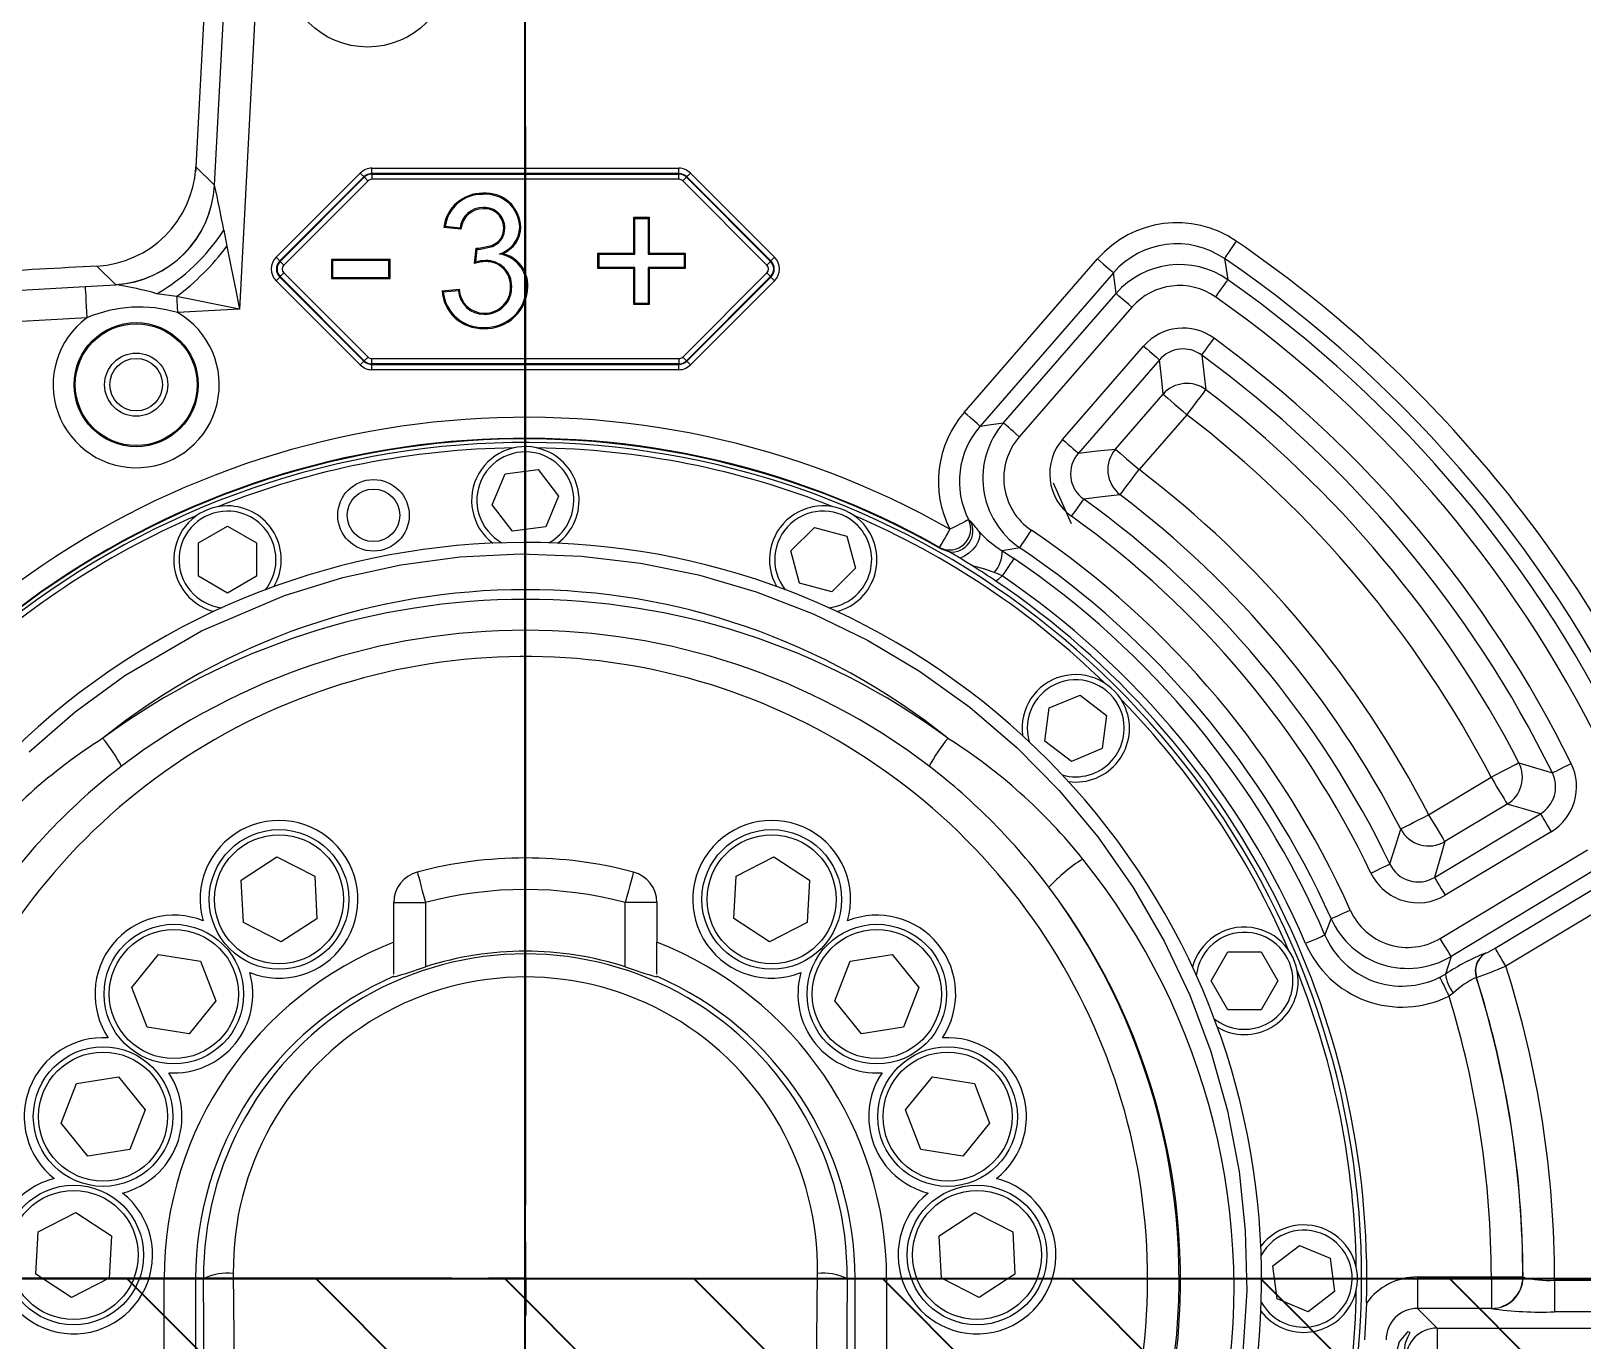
# Model space of a CAD drawing. Header units: millimetres. Extents: x -280 to 408, y 33 to 269.
# Drawn here: x 311.24 to 325.99, y 202.73 to 215.18 of the extents above; entities that cross this region are included whole.
import ezdxf

# ---------------------------------------------------------------- set-up
doc = ezdxf.new("R2010")
doc.units = ezdxf.units.MM
doc.layers.add('FORMAT', color=7, linetype='Continuous')
doc.styles.add('SLDTEXTSTYLE0', font='TXT', dxfattribs={"width": 0.605})
doc.dimstyles.new('SLDDIMSTYLE1', dxfattribs={"dimtxt": 3.5, "dimasz": 3.5, "dimexe": 0, "dimexo": 0.0625, "dimgap": 0.875, "dimtad": 1, "dimtoh": 1, "dimlfac": 10, "dimrnd": 1e-09, "dimzin": 12, "dimdsep": 46, "dimtxsty": 'SLDTEXTSTYLE0', "dimsah": 1, "dimcen": 0.09, "dimadec": 0, "dimazin": 0, "dimtfac": 1, "dimtdec": 3, "dimtofl": 0, "dimtmove": 0, "dimatfit": 3, "dimfxl": 1, "dimfrac": 2, "dimtolj": 1, "dimtzin": 12, "dimarcsym": 0})

# ---------------------------------------------------------------- blocks, each defined once
blk = doc.blocks.new('*D19')
at = {"layer": 'FORMAT', "color": 7, "transparency": 16777216}
for p, q in [((303.441, 203.314), (303.441, 266.364)), ((328.441, 203.314), (328.441, 266.364)), ((303.441, 264.864), (328.441, 264.864))]:
    blk.add_line(p, q, dxfattribs=at)
for points in [[(303.441, 264.864), (306.941, 264.326), (306.941, 265.403)], [(328.441, 264.864), (324.941, 265.403), (324.941, 264.326)]]:
    blk.add_solid(points, dxfattribs=at)
at = {"layer": 'FORMAT', "color": 7, "transparency": 16777216, "insert": (311.932, 269.376), "char_height": 3.5, "attachment_point": 1, "style": 'SLDTEXTSTYLE0'}
blk.add_mtext('250', dxfattribs=at)
blk = doc.blocks.new('*D22')
at = {"layer": 'FORMAT', "color": 7, "transparency": 16777216}
for p, q in [((315.941, 197.049), (315.941, 246.364)), ((328.441, 203.314), (328.441, 246.364)), ((328.441, 244.864), (315.941, 244.864))]:
    blk.add_line(p, q, dxfattribs=at)
for points in [[(315.941, 244.864), (319.441, 244.326), (319.441, 245.403)], [(328.441, 244.864), (324.941, 245.403), (324.941, 244.326)]]:
    blk.add_solid(points, dxfattribs=at)
at = {"layer": 'FORMAT', "color": 7, "transparency": 16777216, "insert": (318.182, 249.376), "char_height": 3.5, "attachment_point": 1, "style": 'SLDTEXTSTYLE0'}
blk.add_mtext('125', dxfattribs=at)
blk = doc.blocks.new('SW_CENTERMARKSYMBOL_3')
at = {"layer": 'FORMAT', "color": 0}
for p, q in [((0, 0.7), (0, 10.954)), ((0, 0), (0, 0.35)), ((-0.7, 0), (-9.538, 0)), ((0, 0), (-0.35, 0)), ((0, 0), (0.35, 0)), ((0, 0), (0, -0.35)), ((0.7, 0), (8.834, 0))]:
    blk.add_line(p, q, dxfattribs=at)

msp = doc.modelspace()

# ---------------------------------------------------------------- hatches: boundary and pattern name
at = {"layer": 'FORMAT'}
h = msp.add_hatch(dxfattribs=at)
h.set_pattern_fill('ANSI31', color=256, scale=0.4, angle=90, style=0)
h.paths.add_polyline_path([(328.4413, 144.3144), (328.4413, 203.3144), (303.4413, 203.3144), (303.4413, 144.3144)], flags=0)

# ---------------------------------------------------------------- linework, layer by layer
at = {"color": 7, "linetype": 'Continuous', "lineweight": 15}
for p, q in [((312.9646, 216.8716), (312.8082, 213.887)), ((312.9654, 216.8716), (312.809, 213.887)), ((312.9861, 213.7107), (313.1475, 216.7888)), ((313.4466, 216.7731), (313.2244, 212.533)), ((312.8041, 213.8569), (312.8034, 213.8385)), ((312.809, 213.887), (312.9861, 213.7107)), ((313.571, 213.0261), (314.371, 213.826)), ((314.4827, 213.8723), (317.3998, 213.8723)), ((314.4827, 213.8224), (314.4827, 213.8723)), ((317.3998, 213.8224), (314.4827, 213.8224)), ((314.4827, 213.8224), (314.4827, 213.8169)), ((314.4827, 213.8169), (317.3998, 213.8169)), ((314.4827, 213.8169), (314.4827, 213.7669)), ((317.3998, 213.8224), (317.3998, 213.8723)), ((317.3998, 213.8169), (317.3998, 213.8224)), ((317.3998, 213.7669), (317.3998, 213.8169)), ((317.5115, 213.826), (318.3115, 213.0261)), ((314.4063, 213.7907), (313.6063, 212.9907)), ((313.6102, 212.9868), (314.4102, 213.7868)), ((314.4455, 213.7515), (313.6455, 212.9515)), ((314.4102, 213.7868), (314.4063, 213.7907)), ((317.3998, 213.7669), (314.4827, 213.7669)), ((318.237, 212.9515), (317.437, 213.7515)), ((317.4762, 213.7907), (317.4723, 213.7868)), ((317.4723, 213.7868), (318.2723, 212.9868)), ((318.2762, 212.9907), (317.4762, 213.7907)), ((315.5372, 213.6239), (315.5373, 213.6344)), ((316.9837, 213.3959), (316.9732, 213.4064)), ((316.9732, 213.4064), (317.1197, 213.4064)), ((316.9732, 213.0645), (316.9732, 213.4064)), ((316.9837, 213.054), (316.9837, 213.3959)), ((316.9837, 213.3959), (317.1092, 213.3959)), ((317.1092, 213.3959), (317.1197, 213.4064)), ((317.1092, 213.3959), (317.1092, 213.054)), ((317.1197, 213.4064), (317.1197, 213.0645)), ((313.0745, 213.2835), (313.1034, 213.1311)), ((315.3287, 213.2925), (315.1659, 213.3087)), ((315.3201, 213.3038), (315.1785, 213.318)), ((315.4574, 212.9668), (315.4742, 213.1134)), ((315.4696, 212.9808), (315.4835, 213.1019)), ((311.8686, 212.9426), (311.7366, 212.9351)), ((311.8686, 212.9422), (311.7366, 212.9347)), ((311.7366, 212.9347), (311.7366, 212.9351)), ((311.8686, 212.9422), (311.8686, 212.9426)), ((312.0457, 212.7659), (311.8686, 212.9422)), ((313.6063, 212.9907), (313.6102, 212.9868)), ((313.6102, 212.9868), (313.6455, 212.9515)), ((314.1074, 212.9939), (314.0969, 213.0044)), ((314.655, 213.0044), (314.0969, 213.0044)), ((314.0969, 213.0044), (314.0969, 212.8244)), ((314.6446, 212.9939), (314.1074, 212.9939)), ((314.1074, 212.9939), (314.1074, 212.8349)), ((314.6446, 212.9939), (314.655, 213.0044)), ((314.6446, 212.8349), (314.6446, 212.9939)), ((314.655, 212.8244), (314.655, 213.0044)), ((316.6417, 213.054), (316.6313, 213.0645)), ((316.6313, 212.918), (316.6313, 213.0645)), ((316.6313, 213.0645), (316.9732, 213.0645)), ((316.6417, 212.9284), (316.6313, 212.918)), ((316.6417, 212.9284), (316.6417, 213.054)), ((316.6417, 213.054), (316.9837, 213.054)), ((316.9837, 212.9284), (316.6417, 212.9284)), ((316.9837, 213.054), (316.9732, 213.0645)), ((316.9837, 212.9284), (316.9732, 212.918)), ((316.9837, 212.5865), (316.9837, 212.9284)), ((317.1092, 213.054), (317.1197, 213.0645)), ((317.1092, 213.054), (317.4512, 213.054)), ((317.1092, 212.9284), (317.1197, 212.918)), ((317.4512, 212.9284), (317.1092, 212.9284)), ((317.1092, 212.9284), (317.1092, 212.5865)), ((317.1197, 213.0645), (317.4617, 213.0645)), ((317.4512, 213.054), (317.4617, 213.0645)), ((317.4512, 213.054), (317.4512, 212.9284)), ((317.4512, 212.9284), (317.4617, 212.918)), ((317.4617, 213.0645), (317.4617, 212.918)), ((318.237, 212.9515), (318.2723, 212.9868)), ((318.2723, 212.9868), (318.2762, 212.9907)), ((318.3115, 213.0261), (318.2762, 212.9907)), ((320.1135, 211.551), (321.3817, 213.01)), ((313.571, 212.8027), (313.6063, 212.838)), ((314.371, 212.0027), (313.571, 212.8027)), ((313.6102, 212.8419), (313.6063, 212.838)), ((313.6063, 212.838), (314.4063, 212.038)), ((313.6102, 212.8419), (313.6455, 212.8772)), ((314.4102, 212.0419), (313.6102, 212.8419)), ((313.6455, 212.8772), (314.4455, 212.0772)), ((314.1074, 212.8349), (314.0969, 212.8244)), ((314.0969, 212.8244), (314.655, 212.8244)), ((314.1074, 212.8349), (314.6446, 212.8349)), ((314.6446, 212.8349), (314.655, 212.8244)), ((316.9732, 212.918), (316.6313, 212.918)), ((316.9732, 212.576), (316.9732, 212.918)), ((317.4617, 212.918), (317.1197, 212.918)), ((317.1197, 212.918), (317.1197, 212.576)), ((317.437, 212.0772), (318.237, 212.8772)), ((318.2723, 212.8419), (317.4723, 212.0419)), ((317.4762, 212.038), (318.2762, 212.838)), ((318.3115, 212.8027), (317.5115, 212.0027)), ((318.2762, 212.838), (318.2723, 212.8419)), ((318.2762, 212.838), (318.3115, 212.8027)), ((321.5325, 212.8789), (320.2642, 211.4199)), ((307.149, 212.4871), (311.7559, 212.7494)), ((311.7559, 212.7494), (312.0464, 212.7653)), ((312.6258, 212.6513), (312.4368, 212.6788)), ((315.1496, 212.7063), (315.3124, 212.7226)), ((315.1613, 212.6969), (315.3042, 212.7112)), ((320.4863, 211.4501), (321.5571, 212.6819)), ((313.2244, 212.533), (312.6344, 212.4994)), ((316.9837, 212.5865), (316.9732, 212.576)), ((317.1197, 212.576), (316.9732, 212.576)), ((317.1092, 212.5865), (316.9837, 212.5865)), ((317.1092, 212.5865), (317.1197, 212.576)), ((321.7078, 212.5509), (320.637, 211.319)), ((311.7729, 212.4503), (307.166, 212.188)), ((314.4063, 212.038), (314.4102, 212.0419)), ((314.4455, 212.0772), (314.4102, 212.0419)), ((314.4827, 212.0618), (317.3998, 212.0618)), ((314.4827, 212.0119), (314.4827, 212.0618)), ((317.3998, 212.0618), (317.3998, 212.0119)), ((317.4723, 212.0419), (317.4762, 212.038)), ((321.0488, 211.2943), (321.8196, 212.1811)), ((321.9699, 212.0504), (321.1991, 211.1636)), ((314.4827, 212.0119), (314.4827, 212.0064)), ((317.3998, 212.0119), (314.4827, 212.0119)), ((314.4827, 211.9565), (314.4827, 212.0064)), ((314.4827, 212.0064), (317.3998, 212.0064)), ((317.3998, 211.9565), (314.4827, 211.9565)), ((317.3998, 212.0064), (317.3998, 212.0119)), ((317.3998, 211.9565), (317.3998, 212.0064)), ((317.4762, 212.038), (317.5115, 212.0027)), ((321.5509, 211.2025), (322.0047, 211.7245)), ((322.2303, 211.5284), (321.7765, 211.0064)), ((315.748, 210.9663), (316.0628, 211.0077)), ((316.0628, 211.0077), (316.2561, 210.7558)), ((315.6264, 210.6729), (315.748, 210.9663)), ((321.1333, 210.4922), (320.9626, 210.8764)), ((316.2561, 210.7558), (316.1346, 210.4624)), ((315.8198, 210.421), (315.6264, 210.6729)), ((312.8344, 210.3099), (313.1094, 210.4686)), ((313.1094, 210.4686), (313.3844, 210.3099)), ((316.1346, 210.4624), (315.8198, 210.421)), ((318.4664, 210.2333), (318.6909, 210.4578)), ((318.6909, 210.4578), (318.9977, 210.3756)), ((320.1557, 210.5312), (320.1745, 210.5158)), ((312.8344, 209.9923), (312.8344, 210.3099)), ((313.3844, 210.3099), (313.3844, 209.9923)), ((318.9977, 210.3756), (319.0798, 210.0689)), ((318.5486, 209.9266), (318.4664, 210.2333)), ((319.8977, 210.2495), (319.8798, 210.2663)), ((319.971, 210.2242), (319.8977, 210.2495)), ((319.9735, 210.2239), (319.971, 210.2242)), ((313.1094, 209.8335), (312.8344, 209.9923)), ((313.3844, 209.9923), (313.1094, 209.8335)), ((319.0798, 210.0689), (318.8553, 209.8444)), ((318.8553, 209.8444), (318.5486, 209.9266)), ((320.9219, 208.7403), (321.2153, 208.8618)), ((321.2153, 208.8618), (321.4672, 208.6685)), ((320.8805, 208.4254), (320.9219, 208.7403)), ((321.4672, 208.6685), (321.4258, 208.3537)), ((321.1324, 208.2321), (320.8805, 208.4254)), ((321.4258, 208.3537), (321.1324, 208.2321)), ((324.5293, 207.7259), (325.1222, 208.0822)), ((325.2761, 207.826), (324.6832, 207.4698)), ((324.584, 207.1301), (325.5911, 207.7352)), ((325.6937, 207.5644), (324.6866, 206.9593)), ((313.2393, 207.1042), (313.5783, 207.3243)), ((313.5783, 207.3243), (313.9383, 207.1407)), ((317.9443, 207.1409), (318.3045, 207.3243)), ((318.3045, 207.3243), (318.6434, 207.104)), ((324.6394, 206.5495), (326.0384, 207.3902)), ((326.1413, 207.219), (324.7423, 206.3783)), ((313.2603, 206.7006), (313.2393, 207.1042)), ((313.9383, 207.1407), (313.9594, 206.7371)), ((317.9231, 206.7373), (317.9443, 207.1409)), ((318.6434, 207.104), (318.6221, 206.7005)), ((325.1609, 206.4574), (326.3311, 207.1605)), ((314.6913, 206.5135), (314.6913, 206.8903)), ((314.6913, 206.8903), (314.9913, 206.8903)), ((317.1913, 206.8903), (316.8913, 206.8903)), ((317.1913, 206.8903), (317.1913, 206.5135)), ((326.434, 206.9893), (325.2637, 206.2862)), ((313.9594, 206.7371), (313.6204, 206.5171)), ((318.262, 206.5171), (317.9231, 206.7373)), ((313.6204, 206.5171), (313.2603, 206.7006)), ((318.6221, 206.7005), (318.262, 206.5171)), ((314.6913, 206.2109), (314.6913, 206.5135)), ((317.1913, 206.2109), (317.1913, 206.5135)), ((312.2004, 206.0838), (312.4548, 206.3978)), ((312.4548, 206.3978), (312.854, 206.3345)), ((312.854, 206.3345), (312.9987, 205.9571)), ((318.8838, 205.9573), (319.0287, 206.3346)), ((319.0287, 206.3346), (319.4279, 206.3977)), ((319.4279, 206.3977), (319.6822, 206.0836)), ((322.4604, 206.1462), (322.6192, 206.4212)), ((322.6192, 206.4212), (322.9367, 206.4212)), ((322.9367, 206.4212), (323.0955, 206.1462)), ((325.0694, 206.4101), (325.0713, 206.4094)), ((314.6913, 206.1895), (314.6913, 206.1829)), ((317.1913, 206.1895), (317.1913, 206.1829)), ((322.6192, 205.8712), (322.4604, 206.1462)), ((323.0955, 206.1462), (322.9367, 205.8712)), ((324.634, 206.1803), (324.6886, 206.2099)), ((324.9838, 206.1779), (324.9819, 206.1786)), ((312.3451, 205.7064), (312.2004, 206.0838)), ((319.6822, 206.0836), (319.5373, 205.7063)), ((324.7624, 206.0298), (324.7232, 206.0016)), ((312.9987, 205.9571), (312.7443, 205.6431)), ((319.1381, 205.6432), (318.8838, 205.9573)), ((322.9367, 205.8712), (322.6192, 205.8712)), ((312.7443, 205.6431), (312.3451, 205.7064)), ((319.5373, 205.7063), (319.1381, 205.6432)), ((311.5277, 204.7922), (311.6726, 205.1695)), ((311.6726, 205.1695), (312.0718, 205.2326)), ((312.0718, 205.2326), (312.3261, 204.9185)), ((319.5565, 204.9187), (319.8109, 205.2327)), ((319.8109, 205.2327), (320.2101, 205.1694)), ((320.2101, 205.1694), (320.3548, 204.792)), ((312.3261, 204.9185), (312.1811, 204.5412)), ((319.7012, 204.5413), (319.5565, 204.9187)), ((311.7819, 204.4781), (311.5277, 204.7922)), ((320.3548, 204.792), (320.1004, 204.478)), ((312.1811, 204.5412), (311.7819, 204.4781)), ((320.1004, 204.478), (319.7012, 204.5413)), ((311.3083, 203.7596), (311.6684, 203.943)), ((311.6684, 203.943), (312.0073, 203.7228)), ((319.8753, 203.723), (320.2143, 203.943)), ((320.2143, 203.943), (320.5744, 203.7595)), ((311.287, 203.356), (311.3083, 203.7596)), ((312.0073, 203.7228), (311.986, 203.3192)), ((319.8964, 203.3194), (319.8753, 203.723)), ((320.5744, 203.7595), (320.5954, 203.3558)), ((323.0479, 203.4359), (323.2998, 203.6292)), ((323.2998, 203.6292), (323.5932, 203.5077)), ((323.5932, 203.5077), (323.6346, 203.1929)), ((311.6259, 203.1358), (311.287, 203.356)), ((320.5954, 203.3558), (320.2564, 203.1358)), ((323.0893, 203.1211), (323.0479, 203.4359)), ((311.986, 203.3192), (311.6259, 203.1358)), ((312.8062, 203.3144), (312.5066, 203.3144)), ((312.5066, 202.0991), (312.5066, 203.3144)), ((312.8062, 203.3144), (312.8062, 202.0991)), ((312.8819, 203.3144), (312.8062, 203.3144)), ((312.8917, 202.0136), (312.8819, 203.3144)), ((319.0006, 203.3144), (318.9915, 202.114)), ((319.0006, 203.3144), (319.0764, 203.3144)), ((319.0764, 202.1989), (319.0764, 203.3144)), ((319.0764, 203.3144), (319.376, 203.3144)), ((319.376, 203.3144), (319.376, 202.1989)), ((320.2564, 203.1358), (319.8964, 203.3194)), ((323.6346, 203.1929), (323.3827, 202.9996)), ((324.4243, 203.3305), (324.4243, 203.0309)), ((324.4243, 203.3305), (325.1251, 203.3305)), ((325.1251, 203.3305), (325.1251, 203.0309)), ((325.4247, 203.331), (325.4264, 203.3293)), ((325.7259, 203.2991), (325.7259, 202.9995)), ((325.7259, 203.2991), (326.9545, 203.2991)), ((323.3827, 202.9996), (323.0893, 203.1211)), ((323.9379, 203.0814), (323.92, 202.7313)), ((325.1251, 203.0309), (324.4243, 203.0309)), ((324.4243, 203.0309), (324.6103, 202.8449)), ((325.1268, 203.0293), (325.1251, 203.0309)), ((326.9545, 202.9995), (325.7259, 202.9995)), ((324.6103, 202.8449), (327.0068, 202.8449)), ((324.6103, 202.8449), (324.6103, 202.5453))]:
    msp.add_line(p, q, dxfattribs=at)
at = {"color": 8, "linetype": 'Continuous', "lineweight": 15}
for p, q in [((314.9913, 206.8903), (314.9913, 206.2792)), ((316.8913, 206.2792), (316.8913, 206.8903))]:
    msp.add_line(p, q, dxfattribs=at)
at = {"color": 7, "linetype": 'Continuous', "lineweight": 15, "flags": 128}
for points in [[(312.8084, 213.8748), (312.8079, 213.8691), (312.8049, 213.8384)], [(314.371, 213.826), (314.3777, 213.8194), (314.3841, 213.8129), (314.3901, 213.807), (314.3954, 213.8017), (314.3998, 213.7973), (314.4031, 213.7939), (314.4053, 213.7917), (314.4063, 213.7907)], [(317.4762, 213.7907), (317.4772, 213.7917), (317.4794, 213.7939), (317.4828, 213.7973), (317.4872, 213.8017), (317.4925, 213.807), (317.4984, 213.8129), (317.5048, 213.8194), (317.5115, 213.826)], [(314.4102, 213.7868), (314.4112, 213.7859), (314.4134, 213.7836), (314.4168, 213.7803), (314.4212, 213.7759), (314.4265, 213.7706), (314.4324, 213.7646), (314.4389, 213.7582), (314.4455, 213.7515)], [(317.437, 213.7515), (317.4437, 213.7582), (317.4501, 213.7646), (317.4561, 213.7706), (317.4613, 213.7759), (317.4657, 213.7803), (317.4691, 213.7836), (317.4713, 213.7859), (317.4723, 213.7868)], [(315.5423, 213.4983), (315.5423, 213.4943), (315.5424, 213.4911), (315.5424, 213.4878)], [(315.1785, 213.318), (315.1722, 213.3134), (315.1659, 213.3087)], [(315.3201, 213.3038), (315.324, 213.2987), (315.3287, 213.2925)], [(315.4976, 213.1011), (315.6278, 213.1281), (315.6848, 213.1624), (315.7201, 213.2029), (315.7403, 213.2526), (315.7462, 213.3062)], [(315.4976, 213.1116), (315.6223, 213.1371), (315.6765, 213.1691), (315.7098, 213.206), (315.7293, 213.2517), (315.7358, 213.3062)], [(315.8881, 213.3115), (315.8933, 213.3115), (315.8986, 213.3115)], [(313.1034, 213.1311), (313.1416, 212.9424), (313.1823, 212.741), (313.2244, 212.533)], [(315.4835, 213.1019), (315.4897, 213.1014), (315.4976, 213.1011)], [(315.4976, 213.1011), (315.4976, 213.1037), (315.4976, 213.1076), (315.4976, 213.1116)], [(322.6999, 213.1786), (322.6785, 213.1475), (322.658, 213.1175), (322.6389, 213.0897), (322.622, 213.065), (322.608, 213.0445), (322.5972, 213.0288), (322.5901, 213.0184), (322.587, 213.0138)], [(313.571, 213.0261), (313.5777, 213.0194), (313.5841, 213.013), (313.5901, 213.007), (313.5954, 213.0017), (313.5998, 212.9973), (313.6031, 212.9939), (313.6053, 212.9917), (313.6063, 212.9907)], [(315.4696, 212.9808), (315.4635, 212.9738), (315.4574, 212.9668)], [(315.5627, 212.9946), (315.5627, 212.9894), (315.5628, 212.9841)], [(315.6951, 213.0565), (315.7102, 213.0581), (315.7253, 213.0597)], [(321.3817, 213.01), (321.4102, 212.9852), (321.4377, 212.9613), (321.4631, 212.9392), (321.4856, 212.9196), (321.5044, 212.9033), (321.5188, 212.8908), (321.5283, 212.8826), (321.5325, 212.8789)], [(322.587, 213.0138), (322.603, 212.915), (322.6196, 212.8113)], [(318.237, 212.8772), (318.2437, 212.8705), (318.2501, 212.8641), (318.2561, 212.8582), (318.2613, 212.8529), (318.2657, 212.8485), (318.2691, 212.8451), (318.2713, 212.8429), (318.2723, 212.8419)], [(321.5571, 212.6819), (321.5446, 212.7827), (321.5325, 212.8789)], [(322.5047, 212.6479), (322.5264, 212.6788), (322.5473, 212.7085), (322.5667, 212.7361), (322.5839, 212.7605), (322.5982, 212.7809), (322.6092, 212.7965), (322.6164, 212.8067), (322.6196, 212.8113)], [(311.7559, 212.7494), (311.7563, 212.7411), (311.7574, 212.7223), (311.759, 212.6938), (311.7612, 212.6565), (311.7637, 212.6118), (311.7666, 212.5613), (311.7697, 212.5068), (311.7729, 212.4503)], [(312.6258, 212.6513), (312.6268, 212.6338), (312.6278, 212.6157), (312.6288, 212.5971), (312.6299, 212.5781), (312.631, 212.5587), (312.6321, 212.5391), (312.6333, 212.5193), (312.6344, 212.4994)], [(313.2244, 212.533), (313.0162, 212.5741), (312.8146, 212.614), (312.6258, 212.6513)], [(315.1613, 212.6969), (315.1554, 212.7016), (315.1496, 212.7063)], [(315.3042, 212.7112), (315.3078, 212.7162), (315.3124, 212.7226)], [(315.8114, 212.7478), (315.8061, 212.7478), (315.8009, 212.7478)], [(321.7078, 212.5509), (321.6793, 212.5756), (321.6519, 212.5995), (321.6264, 212.6216), (321.6039, 212.6412), (321.5851, 212.6575), (321.5707, 212.67), (321.5613, 212.6782), (321.5571, 212.6819)], [(315.5505, 212.4842), (315.5505, 212.4888), (315.5505, 212.4946)], [(315.5447, 212.3586), (315.5447, 212.3554), (315.5447, 212.3523), (315.5447, 212.3481)], [(322.3721, 212.0954), (322.376, 212.1008), (322.3838, 212.1114), (322.3953, 212.1271), (322.41, 212.1471), (322.4274, 212.171), (322.447, 212.1977), (322.468, 212.2264), (322.4898, 212.2562)], [(317.437, 212.0772), (317.4437, 212.0705), (317.4501, 212.0641), (317.4561, 212.0582), (317.4613, 212.0529), (317.4657, 212.0485), (317.4691, 212.0451), (317.4713, 212.0429), (317.4723, 212.0419)], [(321.8196, 212.1811), (321.8474, 212.1569), (321.8743, 212.1335), (321.8993, 212.1118), (321.9216, 212.0924), (321.9403, 212.0761), (321.955, 212.0634), (321.9649, 212.0547), (321.9699, 212.0504)], [(322.0047, 211.7245), (321.988, 211.885), (321.9699, 212.0504)], [(322.3721, 212.0954), (322.3927, 211.9281), (322.4119, 211.7657)], [(314.371, 212.0027), (314.3777, 212.0094), (314.3841, 212.0158), (314.3901, 212.0218), (314.3954, 212.027), (314.3998, 212.0314), (314.4031, 212.0348), (314.4053, 212.037), (314.4063, 212.038)], [(322.2303, 211.5284), (322.2639, 211.5723), (322.2964, 211.6147), (322.3266, 211.6542), (322.3535, 211.6893), (322.3761, 211.719), (322.3938, 211.7421), (322.4059, 211.7578), (322.4119, 211.7657)], [(322.0047, 211.7245), (322.0122, 211.718), (322.0272, 211.7049), (322.0491, 211.6859), (322.0773, 211.6614), (322.1107, 211.6324), (322.1482, 211.5998), (322.1885, 211.5647), (322.2303, 211.5284)], [(320.2642, 211.4199), (320.26, 211.4236), (320.2505, 211.4318), (320.2361, 211.4443), (320.2174, 211.4606), (320.1948, 211.4802), (320.1694, 211.5023), (320.1419, 211.5262), (320.1135, 211.551)], [(320.2642, 211.4199), (320.3705, 211.4346), (320.4863, 211.4501)], [(320.637, 211.319), (320.6085, 211.3438), (320.5811, 211.3677), (320.5556, 211.3898), (320.5331, 211.4094), (320.5143, 211.4257), (320.4999, 211.4382), (320.4905, 211.4464), (320.4863, 211.4501)], [(321.0488, 211.2943), (321.0766, 211.2702), (321.1035, 211.2468), (321.1285, 211.2251), (321.1507, 211.2057), (321.1695, 211.1894), (321.1841, 211.1767), (321.1941, 211.168), (321.1991, 211.1636)], [(321.1991, 211.1636), (321.3774, 211.1839), (321.5509, 211.2025)], [(321.5509, 211.2025), (321.5584, 211.1959), (321.5734, 211.1829), (321.5953, 211.1638), (321.6235, 211.1394), (321.6569, 211.1103), (321.6944, 211.0777), (321.7347, 211.0427), (321.7765, 211.0064)], [(321.5958, 210.7683), (321.6018, 210.7762), (321.6138, 210.792), (321.6314, 210.8152), (321.654, 210.8449), (321.6807, 210.8802), (321.7107, 210.9198), (321.743, 210.9623), (321.7765, 211.0064)], [(321.1346, 210.5627), (321.156, 210.5926), (321.1768, 210.6216), (321.1961, 210.6485), (321.2133, 210.6725), (321.2277, 210.6927), (321.239, 210.7085), (321.2467, 210.7192), (321.2506, 210.7246)], [(321.5958, 210.7683), (321.4255, 210.7474), (321.2506, 210.7246)], [(319.8798, 210.2663), (319.8825, 210.2711), (319.8887, 210.282), (319.8981, 210.2986), (319.9104, 210.3203), (319.9251, 210.3462), (319.9417, 210.3756), (319.9597, 210.4072), (319.9783, 210.4401)], [(320.1557, 210.5312), (320.1501, 210.5283), (320.1385, 210.5224), (320.1214, 210.5136), (320.0992, 210.5022), (320.0729, 210.4886), (320.0432, 210.4734), (320.0113, 210.457), (319.9783, 210.4401)], [(320.2527, 210.4213), (320.2618, 210.3937), (320.2601, 210.3603), (320.2478, 210.3232), (320.2257, 210.2847), (320.1951, 210.2473), (320.158, 210.2134), (320.1168, 210.1851), (320.0741, 210.1642)], [(320.6416, 210.2642), (320.6448, 210.2688), (320.6518, 210.2792), (320.6625, 210.295), (320.6764, 210.3156), (320.6931, 210.3403), (320.712, 210.3682), (320.7324, 210.3984), (320.7535, 210.4296)], [(311.225, 208.3226), (311.662, 208.7037), (312.1332, 209.049), (312.862, 209.4743), (313.6506, 209.8114), (314.2062, 209.9826), (314.7568, 210.1029), (315.3195, 210.1779), (315.8927, 210.2061), (316.4746, 210.1854), (317.0351, 210.1182), (317.5881, 210.0051), (318.1372, 209.8443), (318.6784, 209.635), (319.1928, 209.3844), (319.6877, 209.0898), (320.166, 208.747), (320.6162, 208.3616), (321.0164, 207.9554), (321.384, 207.5144), (321.7201, 207.0337), (322.0162, 206.5223), (322.2581, 206.0091), (322.4583, 205.4737), (322.6163, 204.9115), (322.7268, 204.3335), (322.7862, 203.7692), (322.799, 203.1978), (322.7631, 202.6147)], [(320.1936, 210.0907), (320.1386, 210.1248), (320.0741, 210.1642)], [(320.5861, 210.1612), (320.5829, 210.1566), (320.5759, 210.1463), (320.5652, 210.1305), (320.5512, 210.1099), (320.5345, 210.0852), (320.5156, 210.0573), (320.4951, 210.0272), (320.4739, 209.9959)], [(320.6416, 210.2642), (320.5322, 210.2445), (320.4754, 210.234)], [(320.4754, 210.234), (320.5239, 210.2027), (320.5861, 210.1612)], [(320.3989, 210.029), (320.3103, 210.0617), (320.1936, 210.0907)], [(320.4739, 209.9959), (320.4327, 210.0156), (320.3989, 210.029)], [(320.4739, 209.9959), (320.4332, 209.9595), (320.4157, 209.9461)], [(325.1222, 208.0822), (325.1713, 208.1077), (325.2187, 208.1323), (325.2628, 208.1552), (325.3021, 208.1756), (325.3352, 208.1928), (325.361, 208.2062), (325.3786, 208.2153), (325.3875, 208.2199)], [(325.3875, 208.2199), (325.5441, 208.1728), (325.7052, 208.1234)], [(325.7052, 208.1234), (325.7112, 208.1264), (325.7231, 208.1322), (325.7405, 208.1408), (325.7628, 208.1518), (325.7892, 208.1648), (325.8189, 208.1794), (325.8509, 208.1952), (325.884, 208.2115)], [(325.1222, 208.0822), (325.1507, 208.0348), (325.1782, 207.989), (325.2038, 207.9464), (325.2266, 207.9084), (325.2458, 207.8765), (325.2608, 207.8515), (325.271, 207.8345), (325.2761, 207.826)], [(325.5911, 207.7352), (325.4313, 207.7817), (325.2761, 207.826)], [(324.2635, 207.5894), (324.2723, 207.5939), (324.29, 207.603), (324.3159, 207.6163), (324.349, 207.6333), (324.3884, 207.6535), (324.4326, 207.6762), (324.4801, 207.7007), (324.5293, 207.7259)], [(324.5293, 207.7259), (324.5578, 207.6785), (324.5853, 207.6327), (324.6109, 207.5901), (324.6337, 207.5522), (324.6529, 207.5202), (324.6679, 207.4953), (324.6781, 207.4783), (324.6832, 207.4698)], [(325.5911, 207.7352), (325.5945, 207.7295), (325.6013, 207.7182), (325.6113, 207.7015), (325.6241, 207.6802), (325.6393, 207.6549), (325.6563, 207.6266), (325.6747, 207.596), (325.6937, 207.5644)], [(324.1606, 207.257), (324.2133, 207.4252), (324.2635, 207.5894)], [(324.6832, 207.4698), (324.6349, 207.3021), (324.584, 207.1301)], [(314.9142, 207.1803), (314.9157, 207.1747), (314.9201, 207.1582), (314.9272, 207.1314), (314.9368, 207.0954), (314.9485, 207.0514), (314.9618, 207.0013), (314.9762, 206.9469), (314.9913, 206.8903)], [(316.9683, 207.1803), (316.9668, 207.1747), (316.9624, 207.1582), (316.9553, 207.1314), (316.9457, 207.0954), (316.9341, 207.0514), (316.9207, 207.0013), (316.9063, 206.9469), (316.8913, 206.8903)], [(323.9809, 207.1708), (324.0142, 207.1868), (324.0463, 207.2022), (324.0761, 207.2165), (324.1028, 207.2293), (324.1252, 207.24), (324.1427, 207.2484), (324.1546, 207.2541), (324.1606, 207.257)], [(324.584, 207.1301), (324.5874, 207.1244), (324.5942, 207.113), (324.6042, 207.0964), (324.617, 207.0751), (324.6322, 207.0498), (324.6492, 207.0214), (324.6676, 206.9909), (324.6866, 206.9593)], [(323.5433, 206.5799), (323.5709, 206.6541), (323.6014, 206.7372)], [(323.6014, 206.7372), (323.6065, 206.7395), (323.6179, 206.7446), (323.6353, 206.7524), (323.6581, 206.7625), (323.6853, 206.7747), (323.7161, 206.7884), (323.7493, 206.8033), (323.7837, 206.8187)], [(323.5433, 206.5799), (323.5381, 206.5777), (323.5266, 206.5727), (323.5091, 206.5652), (323.4862, 206.5554), (323.4588, 206.5436), (323.4278, 206.5303), (323.3944, 206.5159), (323.3597, 206.501)], [(324.7423, 206.3783), (324.7394, 206.3831), (324.7329, 206.3938), (324.7231, 206.4102), (324.7103, 206.4315), (324.6949, 206.4571), (324.6776, 206.486), (324.6588, 206.5172), (324.6394, 206.5495)], [(325.2637, 206.2862), (325.2443, 206.3185), (325.2256, 206.3497), (325.2082, 206.3786), (325.1928, 206.4042), (325.18, 206.4255), (325.1702, 206.4419), (325.1637, 206.4526), (325.1609, 206.4574)], [(324.7423, 206.3783), (324.7142, 206.2897), (324.6886, 206.2099)], [(324.634, 206.1803), (324.6365, 206.1752), (324.6422, 206.1639), (324.6507, 206.1468), (324.6618, 206.1245), (324.6751, 206.0978), (324.6902, 206.0677), (324.7064, 206.0353), (324.7232, 206.0016)], [(313.1649, 203.3645), (313.1698, 202.7718), (313.1747, 202.0479)], [(318.7085, 202.1496), (318.7126, 202.7444), (318.7176, 203.3645)], [(325.1251, 203.3305), (325.1817, 203.3306), (325.2363, 203.3307), (325.2869, 203.3308), (325.3316, 203.3309), (325.369, 203.3309), (325.3976, 203.331), (325.4164, 203.331), (325.4247, 203.331)], [(324.2912, 202.5649), (324.3091, 202.703), (324.3344, 202.7654), (324.3519, 202.8037), (324.3296, 202.8081), (324.2485, 202.715), (324.2262, 202.6298)]]:
    msp.add_lwpolyline(points, dxfattribs=at)
at = {"color": 7, "linetype": 'Continuous', "lineweight": 15}
for centre, radius in [((314.4413, 215.8144), 0.7898), ((312.2413, 211.8144), 0.5901), ((312.2413, 211.8144), 0.579), ((312.2413, 211.8144), 0.3), ((312.2413, 211.8144), 0.25), ((314.4976, 210.5722), 0.34), ((314.4976, 210.5722), 0.25), ((313.5993, 206.9207), 0.6635), ((313.5993, 206.9207), 0.6135), ((318.2832, 206.9207), 0.6635), ((318.2832, 206.9207), 0.6135), ((312.5995, 206.0205), 0.6635), ((312.5995, 206.0205), 0.6135), ((319.283, 206.0205), 0.6635), ((319.283, 206.0205), 0.6135), ((311.9269, 204.8554), 0.6635), ((311.9269, 204.8554), 0.6135), ((319.9557, 204.8554), 0.6635), ((319.9557, 204.8554), 0.6135), ((311.6472, 203.5394), 0.6635), ((311.6472, 203.5394), 0.6135), ((320.2354, 203.5394), 0.6635), ((320.2354, 203.5394), 0.6135)]:
    msp.add_circle(centre, radius, dxfattribs=at)
for centre, radius, start, end in [((313.0608, 213.8442), 0.2542, 173.09193, 179.84643), ((314.4827, 213.7144), 0.1579, 90, 135), ((314.4827, 213.7144), 0.108, 90, 135), ((314.4827, 213.7144), 0.1025, 90, 135), ((317.3998, 213.7144), 0.1579, 45, 90), ((317.3998, 213.7144), 0.108, 45, 90), ((317.3998, 213.7144), 0.1025, 45, 90), ((311.9859, 213.7659), 1.0018, 273.41898, 356.83988), ((311.9857, 213.7655), 1.0021, 273.46972, 356.82686), ((301.1843, 211.048), 12.0985, 10.64833, 12.71105), ((314.4827, 213.7144), 0.0526, 90, 135), ((317.3998, 213.7144), 0.0526, 45, 90), ((315.5311, 213.2668), 0.3676, 89.02889, 173.45436), ((315.5299, 213.2692), 0.3548, 88.81204, 172.08814), ((315.5641, 213.3008), 0.3242, 1.89681, 94.74917), ((315.5641, 213.3008), 0.3346, 1.83559, 94.59247), ((315.5357, 213.2817), 0.2167, 88.25349, 174.146), ((315.5442, 213.2713), 0.2165, 90.47069, 174.40157), ((315.5524, 213.3048), 0.1938, 0.42685, 92.99527), ((315.5528, 213.3052), 0.1829, 0.30555, 93.27195), ((311.4981, 214.3073), 1.8796, 299.9603, 326.99824), ((315.6089, 213.3222), 0.2794, 287.96229, 357.80504), ((315.6184, 213.3188), 0.2803, 292.43118, 358.52278), ((315.7383, 215.6904), 2.3842, 269.9392, 270.19111), ((322.1354, 212.3552), 0.9983, 55.56741, 139.01468), ((311.1667, 214.5814), 2.4195, 307.08668, 323.17192), ((316.469, 213.9042), 1.2708, 218.48512, 219.14943), ((315.5067, 213.3848), 0.2734, 263.17069, 268.0916), ((322.1353, 212.356), 0.798, 55.52358, 139.059), ((315.9413, 203.3144), 11.9575, 24.42164, 55.58256), ((318.4523, 85.2896), 127.8216, 93.011662, 93.507053), ((313.6827, 212.9144), 0.1579, 135, 225), ((313.6827, 212.9144), 0.108, 135, 225), ((313.6827, 212.9144), 0.1025, 135, 225), ((313.6827, 212.9144), 0.0526, 135, 225), ((315.5745, 212.5837), 0.4006, 91.67606, 106.98927), ((315.5723, 212.6076), 0.3871, 91.41536, 105.38729), ((315.5708, 212.7541), 0.2407, 358.50699, 91.91348), ((315.5708, 212.754), 0.2302, 358.43766, 91.9924), ((315.6524, 212.7585), 0.301, 357.7186, 81.85407), ((315.6618, 212.764), 0.3024, 356.68066, 77.8741), ((318.1998, 212.9144), 0.0526, 315, 45), ((318.1998, 212.9144), 0.1025, 315, 45), ((318.1998, 212.9144), 0.108, 315, 45), ((318.1998, 212.9144), 0.1579, 315, 45), ((322.1601, 212.1572), 0.7993, 54.91151, 138.97381), ((315.9413, 203.3144), 11.7578, 24.42164, 55.58256), ((315.9413, 203.3144), 11.6099, 25.11952, 54.88474), ((311.6174, 209.9022), 2.8951, 73.55933, 81.47931), ((315.534, 212.7333), 0.3854, 184.022, 271.58582), ((315.533, 212.7317), 0.3733, 185.34102, 271.79747), ((315.5476, 212.7281), 0.244, 183.96545, 270.68987), ((315.5485, 212.7309), 0.2362, 182.00838, 270.4924), ((315.5621, 212.7493), 0.3911, 267.44398, 359.59281), ((315.5622, 212.7492), 0.4015, 267.49724, 359.61389), ((315.5573, 212.7383), 0.2543, 268.48041, 2.13266), ((315.5572, 212.7384), 0.2439, 268.44406, 2.19422), ((315.9549, 211.1924), 1.5541, 89.67644, 90.06297), ((322.16, 212.158), 0.599, 54.86995, 139.01578), ((315.9413, 203.3144), 11.4102, 25.11952, 54.88474), ((312.2413, 211.8144), 0.7898, 126.37149, 60.14684), ((312.2716, 211.2824), 1.2699, 73.39697, 113.12091), ((322.1954, 211.8549), 0.4977, 53.73619, 139.04709), ((315.9413, 203.3144), 11.0833, 26.22159, 53.78275), ((314.4827, 212.1144), 0.1025, 225, 270), ((314.4827, 212.1144), 0.0526, 225, 270), ((317.3998, 212.1144), 0.0526, 270, 315), ((317.3998, 212.1144), 0.1025, 270, 315), ((322.1952, 211.8571), 0.2968, 53.41547, 139.36846), ((315.9413, 203.3144), 10.884, 26.22159, 53.78275), ((314.4827, 212.1144), 0.1579, 225, 270), ((314.4827, 212.1144), 0.108, 225, 270), ((317.3998, 212.1144), 0.108, 270, 315), ((317.3998, 212.1144), 0.1579, 270, 315), ((322.2306, 211.5248), 0.3015, 53.03286, 138.53075), ((315.9413, 203.3144), 10.644, 27.4435, 52.56093), ((315.9413, 203.3144), 8.1898, 60.46672, 129.66992), ((320.8664, 210.8957), 0.9981, 138.96443, 207.15785), ((321.0897, 210.926), 0.7992, 139.0272, 235.90114), ((315.9413, 203.3144), 10.3451, 27.4435, 52.56093), ((315.9413, 203.3144), 7.9901, 60.46672, 129.66992), ((320.8654, 210.8955), 0.7977, 138.90099, 207.17617), ((321.0887, 210.9259), 0.5989, 138.96623, 235.9623), ((315.9413, 203.3144), 7.95, 312.59882, 180), ((315.9413, 203.3144), 7.9843, 60.29557, 129.67038), ((315.9413, 203.3144), 7.9, 90.79026, 111.70974), ((315.9413, 210.7144), 0.511, 67.5, 232.76398), ((315.9413, 203.3144), 7.9, 68.29026, 89.20974), ((315.9413, 210.7144), 0.511, 307.23602, 67.5), ((321.4237, 210.9675), 0.4974, 138.91585, 234.46295), ((321.4211, 210.9672), 0.2965, 138.49105, 234.88768), ((321.7804, 211.0068), 0.3016, 139.55296, 232.26263), ((315.9413, 203.3144), 9.6549, 27.18887, 52.81588), ((315.9413, 203.3144), 9.116, 25.62595, 54.37893), ((315.9413, 203.3144), 9.356, 27.18887, 52.81588), ((315.9413, 203.3144), 7.9, 113.29026, 134.20974), ((313.1094, 210.1511), 0.511, 90, 255.26398), ((313.1094, 210.1511), 0.511, 329.73602, 90), ((318.7731, 210.1511), 0.511, 45, 210.26398), ((315.9413, 203.3144), 7.9, 45.79026, 66.70974), ((318.7731, 210.1511), 0.511, 284.73602, 45), ((319.9742, 210.444), 0.2013, 242.01675, 25.65404), ((319.994, 210.425), 0.2021, 263.45275, 26.70964), ((319.2125, 209.6396), 1.3012, 36.92186, 42.32382), ((321.0083, 211.0935), 1.0113, 221.65949, 238.20144), ((315.9413, 203.3144), 8.5898, 24.07679, 55.92823), ((315.9413, 203.3144), 8.9167, 25.62595, 54.37893), ((315.9413, 203.3144), 7, 322.03023, 218.23744), ((315.7094, 202.924), 8.454, 58.91646, 59.70927), ((320.1831, 210.2263), 0.2924, 317.54957, 1.50492), ((315.9413, 203.3144), 8.2737, 23.24631, 55.84763), ((315.9413, 203.3144), 8.3901, 24.07679, 55.92823), ((316.268, 203.8161), 7.4013, 55.91666, 57.9684), ((315.9413, 203.3144), 8.0739, 23.24631, 55.84763), ((315.9413, 203.4491), 6.4161, 51.2354, 128.7646), ((315.9413, 203.3144), 8, 358.33119, 55.99249), ((315.9413, 203.0043), 6.7686, 53.59352, 126.40648), ((315.9413, 203.1296), 6.3499, 52.80382, 127.19618), ((315.9413, 203.3144), 5.9153, 349.08169, 191.85594), ((321.1739, 208.547), 0.511, 22.5, 187.76398), ((315.9413, 203.3144), 7.9, 23.29026, 44.20974), ((321.1739, 208.547), 0.511, 262.23602, 22.5), ((314.7248, 204.0329), 5.2318, 122.36681, 141.29525), ((310.4785, 207.2827), 1.8591, 29.13205, 38.96695), ((321.4042, 207.2825), 1.8594, 141.0338, 150.86719), ((317.1561, 204.0311), 5.2341, 38.70913, 57.62884), ((325.1187, 208.0832), 0.3015, 301.47065, 26.97273), ((325.4377, 207.9912), 0.4977, 300.954, 26.26763), ((315.762, 203.4314), 6.0012, 127.57395, 143.08965), ((316.1208, 203.4316), 6.0009, 36.90994, 52.4265), ((325.4398, 207.9906), 0.2968, 300.63065, 26.59022), ((313.5993, 206.9207), 0.75, 248.24764, 195.75236), ((318.2832, 206.9207), 0.75, 344.24764, 291.75236), ((324.5304, 207.7297), 0.3016, 207.73832, 300.45085), ((314.9913, 206.8903), 0.3, 104.87771, 180), ((315.9413, 203.3144), 4, 75.12229, 104.87771), ((316.8913, 206.8903), 0.3, 0, 75.12229), ((322.0709, 205.9849), 1.559, 122.1826, 137.63065), ((316.1489, 203.2162), 6.5297, 349.34107, 38.7617), ((324.429, 207.3828), 0.2965, 205.11479, 301.50993), ((315.9713, 203.3005), 6.1992, 348.88012, 37.04865), ((315.9413, 203.3144), 6.2149, 349.08169, 36.77993), ((324.4297, 207.3853), 0.4974, 205.54087, 301.08388), ((315.9413, 203.3144), 3.7, 75.12229, 104.87771), ((312.5995, 206.0205), 0.75, 68.24764, 213.75236), ((319.283, 206.0205), 0.75, 326.24764, 111.75236), ((324.3309, 207.0636), 0.7992, 204.10373, 300.97353), ((324.3306, 207.0627), 0.5989, 204.04291, 301.03436), ((322.778, 206.1462), 0.511, 0, 165.26398), ((315.9413, 203.3144), 3.4347, 111.34199, 180), ((315.9413, 203.3144), 3.4347, 0, 68.65801), ((324.277, 206.8943), 0.998, 203.20906, 296.55555), ((324.2767, 206.8934), 0.7976, 203.14416, 296.61308), ((324.8697, 206.8931), 0.5241, 292.63266, 303.75596), ((315.9413, 203.3427), 3.0595, 359.4704, 180.5296), ((315.9413, 203.3144), 3.1133, 72.23335, 107.76665), ((325.9054, 204.3576), 2.2162, 112.16279, 123.30149), ((325.173, 206.2386), 0.2003, 121.13642, 197.44208), ((325.175, 206.2379), 0.2004, 121.13999, 197.43268), ((312.5995, 206.0205), 0.75, 266.24764, 15.75236), ((315.9413, 203.3144), 3.1351, 113.49764, 180), ((315.9413, 203.4059), 2.7767, 359.14472, 180.85528), ((313.3823, 210.7758), 4.7758, 285.9078, 289.68858), ((319.2053, 212.972), 7.0816, 250.92707, 253.47655), ((315.9413, 203.3144), 3.1351, 0, 66.50236), ((319.283, 206.0205), 0.75, 164.24764, 273.75236), ((322.778, 206.1462), 0.511, 239.73602, 0), ((315.9413, 203.3144), 7.9, 0.79026, 21.70974), ((325.072, 206.2617), 0.3869, 187.68724, 216.83052), ((325.3392, 205.4153), 0.8428, 115.08692, 133.19009), ((315.9413, 203.3144), 9.4835, 0.10066, 17.57914), ((323.7858, 209.6903), 3.7111, 288.83254, 293.46793), ((315.9413, 203.3144), 9.4851, 0.09037, 17.57145), ((315.9413, 203.3144), 9.7847, 359.91035, 17.68115), ((315.9413, 203.3144), 9.1839, 0.10066, 17.01393), ((311.9269, 204.8554), 0.75, 86.24764, 231.75236), ((319.9557, 204.8554), 0.75, 308.24764, 93.75236), ((311.9269, 204.8554), 0.75, 284.24764, 33.75236), ((319.9557, 204.8554), 0.75, 146.24764, 255.75236), ((311.6472, 203.5394), 0.75, 104.24764, 51.75236), ((320.2354, 203.5394), 0.75, 128.24764, 75.75236), ((323.3413, 203.3144), 0.511, 337.5, 142.76398), ((313.1088, 202.8575), 0.5101, 83.6867, 116.40554), ((318.7737, 202.8575), 0.5101, 63.59489, 96.31298), ((315.9413, 203.3144), 7.9, 338.29026, 359.20974), ((325.1241, 203.3315), 0.3006, 270.18491, 359.91646), ((325.1258, 203.3298), 0.3006, 270.18712, 359.90344), ((325.6684, 204.2273), 0.93, 254.91467, 273.54734), ((323.3413, 203.3144), 0.511, 217.23602, 337.5), ((325.5909, 206.3231), 3.3264, 261.97991, 272.3274), ((324.6113, 202.5444), 0.3005, 90.18199, 179.81716)]:
    msp.add_arc(centre, radius, start, end, dxfattribs=at)
at = {"color": 8, "linetype": 'Continuous', "lineweight": 15}
for centre, radius, start, end in [((312.8087, 213.8891), 0.00218, 256.61797, 278.3939), ((315.9413, 210.7144), 0.461, 67.5, 241.0896), ((315.9413, 210.7144), 0.461, 298.9104, 67.5), ((313.1094, 210.1511), 0.461, 90, 263.5896), ((313.1094, 210.1511), 0.461, 321.4104, 90), ((318.7731, 210.1511), 0.461, 45, 218.5896), ((318.7731, 210.1511), 0.461, 276.4104, 45), ((321.1739, 208.547), 0.461, 22.5, 196.0896), ((321.1739, 208.547), 0.461, 253.9104, 22.5), ((322.778, 206.1462), 0.461, 0, 173.5896), ((322.778, 206.1462), 0.461, 231.4104, 0), ((323.3413, 203.3144), 0.461, 337.5, 151.0896), ((323.3413, 203.3144), 0.461, 208.9104, 337.5)]:
    msp.add_arc(centre, radius, start, end, dxfattribs=at)
at = {"color": 7, "linetype": 'Continuous', "lineweight": 15}
for centre, major_axis, ratio, start_param, end_param in [((311.8084, 213.9426), (0.7115, -0.7083), 0.9960598, 5.5536363, 7.0005765), ((312.57, 213.1844), (0.1823, 1.2228), 0.1331122, 5.3319875, 5.3441453), ((313.293, 213.8408), (0.3061, 0.1324), 0.1848624, 3.1024731, 3.1126528), ((313.3497, 212.8437), (1.3057, 0.0747), 0.0520937, 3.1882232, 3.198403), ((324.426, 202.7297), (0.4254, -0.4254), 0.9972647, 2.357564, 3.3030057), ((324.426, 202.7297), (0.2139, -0.2139), 0.9918461, 2.357564, 3.9256213)]:
    msp.add_ellipse(centre, major_axis=major_axis, ratio=ratio, start_param=start_param, end_param=end_param, dxfattribs=at)
at = {"layer": 'FORMAT', "color": 7}
msp.add_line((303.4413, 203.3144), (328.4413, 203.3144), dxfattribs=at)

# ---------------------------------------------------------------- block references
msp.add_blockref('SW_CENTERMARKSYMBOL_3', (315.9413, 203.3144), dxfattribs=at)

# ---------------------------------------------------------------- dimensions: what is measured, and where the dimension line sits
for base, p1, p2, picture, middle in [((328.4413, 264.8644), (303.4413, 203.3144), (328.4413, 203.3144), '*D19', (315.9413, 264.8644)), ((315.9413, 244.8644), (328.4413, 203.3144), (315.9413, 197.0491), '*D22', (322.1913, 244.8644))]:
    dim = msp.add_linear_dim(base=base, p1=p1, p2=p2, dimstyle='SLDDIMSTYLE1', dxfattribs=at)
    dim.commit()
    dim.dimension.update_dxf_attribs({"geometry": picture, "text_midpoint": middle, "dimtype": 160})

doc.saveas('drawing.dxf')
